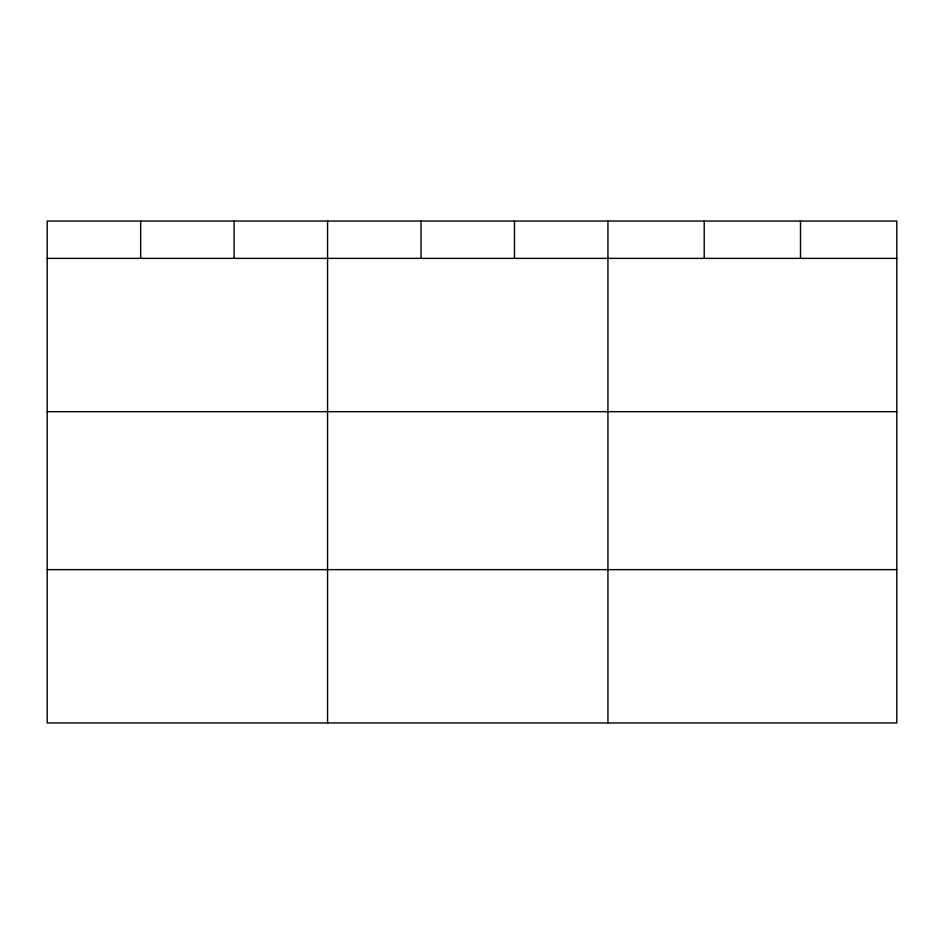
<?xml version="1.0" encoding="UTF-8"?>
<svg xmlns="http://www.w3.org/2000/svg" width="944" height="944" viewBox="0 0 944 944"><rect width="100%" height="100%" fill="white"/><g stroke="black" fill="none" stroke-linecap="round" stroke-linejoin="round"><path stroke-width="1.42" d="M896.8 258.373L896.8 722.951L47.2 722.951L47.2 221.049L896.8 221.049L896.8 258.373L47.2 258.373M47.2 411.678L896.8 411.678M47.2 569.645L896.8 569.645M800.512 221.049L800.512 258.373M704.224 221.049L704.224 258.373M607.936 221.049L607.936 722.951M514.48 221.049L514.48 258.373M421.024 221.049L421.024 258.373M327.568 221.049L327.568 722.951M234.112 221.049L234.112 258.373M140.656 221.049L140.656 258.373"/></g></svg>
